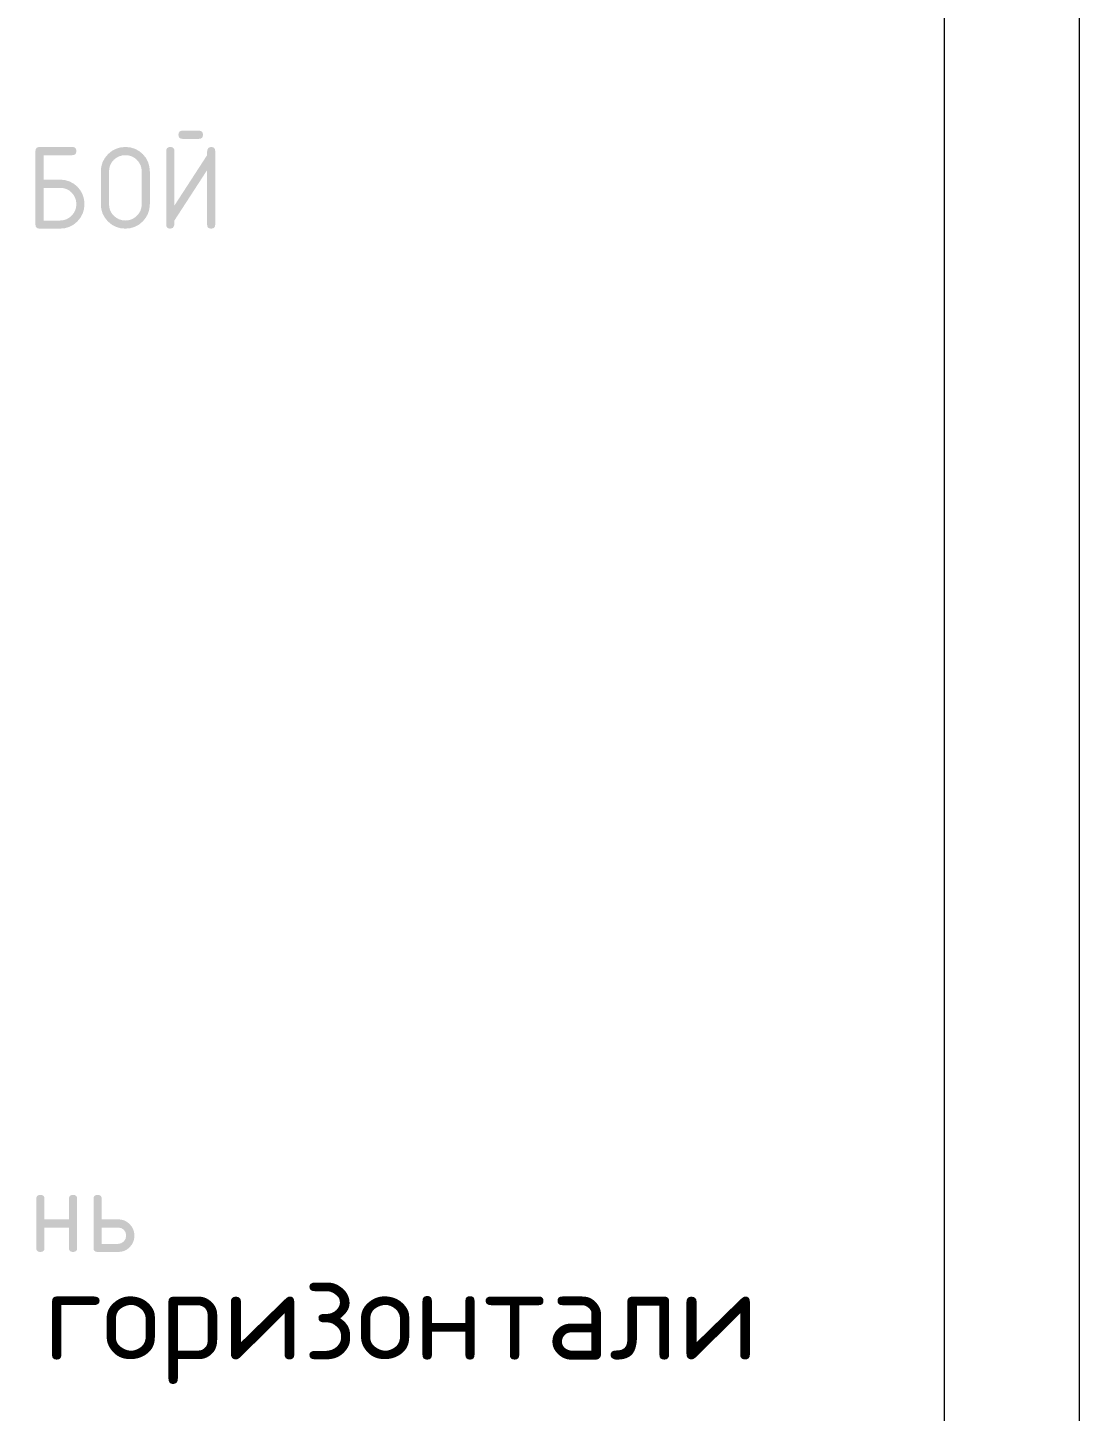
# Model space of a CAD drawing. Header units: millimetres. Extents: x -546 to 1681, y -650 to 1730.
# Drawn here: x 1150.1 to 1189.1, y 366.2 to 417.5 of the extents above; entities that cross this region are included whole.
import ezdxf

# ---------------------------------------------------------------- set-up
doc = ezdxf.new("R2010")
doc.units = ezdxf.units.MM

msp = doc.modelspace()

# ---------------------------------------------------------------- hatches: boundary and pattern name
h = msp.add_hatch(color=7)
h.paths.add_polyline_path([(1156.932, 413.095), (1156.997, 413.085), (1157.043, 413.057), (1157.071, 413.009), (1157.081, 412.943), (1157.081, 410.216), (1157.071, 410.15), (1157.043, 410.104), (1156.997, 410.077), (1156.932, 410.068), (1156.866, 410.077), (1156.818, 410.104), (1156.79, 410.15), (1156.78, 410.216), (1156.78, 412.235), (1155.569, 410.368), (1155.566, 410.239), (1155.557, 410.169), (1155.509, 410.093), (1155.417, 410.068), (1155.35, 410.077), (1155.303, 410.104), (1155.274, 410.15), (1155.264, 410.216), (1155.264, 412.943), (1155.274, 413.009), (1155.303, 413.057), (1155.35, 413.085), (1155.417, 413.095), (1155.484, 413.085), (1155.531, 413.057), (1155.56, 413.009), (1155.569, 412.943), (1155.569, 410.923), (1156.78, 412.79), (1156.781, 412.921), (1156.789, 412.989), (1156.837, 413.069)])
h.paths.add_polyline_path([(1156.475, 413.395), (1155.87, 413.395), (1155.803, 413.405), (1155.756, 413.433), (1155.727, 413.481), (1155.717, 413.548), (1155.727, 413.614), (1155.756, 413.662), (1155.803, 413.69), (1155.87, 413.7), (1156.475, 413.7), (1156.542, 413.69), (1156.59, 413.662), (1156.618, 413.614), (1156.628, 413.548), (1156.618, 413.481), (1156.59, 413.433), (1156.542, 413.405)])
h = msp.add_hatch(color=7)
h.paths.add_polyline_path([(1152.235, 410.974), (1152.218, 410.793), (1152.168, 410.625), (1152.085, 410.471), (1151.968, 410.33), (1151.83, 410.214), (1151.677, 410.133), (1151.51, 410.084), (1151.329, 410.068), (1150.572, 410.068), (1150.505, 410.077), (1150.457, 410.104), (1150.428, 410.15), (1150.419, 410.216), (1150.419, 412.943), (1150.428, 413.009), (1150.457, 413.057), (1150.505, 413.085), (1150.572, 413.095), (1151.782, 413.095), (1151.849, 413.085), (1151.897, 413.057), (1151.925, 413.009), (1151.935, 412.943), (1151.925, 412.876), (1151.897, 412.828), (1151.849, 412.799), (1151.782, 412.79), (1150.724, 412.79), (1150.724, 411.884), (1151.329, 411.884), (1151.51, 411.868), (1151.678, 411.818), (1151.832, 411.736), (1151.973, 411.622), (1152.087, 411.481), (1152.169, 411.326), (1152.219, 411.157)])
h.paths.add_polyline_path([(1150.724, 411.579), (1150.724, 410.368), (1151.329, 410.368), (1151.451, 410.38), (1151.564, 410.413), (1151.666, 410.469), (1151.757, 410.546), (1151.834, 410.638), (1151.89, 410.739), (1151.924, 410.852), (1151.935, 410.974), (1151.924, 411.096), (1151.89, 411.209), (1151.834, 411.312), (1151.757, 411.406), (1151.666, 411.483), (1151.564, 411.537), (1151.451, 411.569), (1151.329, 411.579)])
h = msp.add_hatch(color=7)
h.paths.add_polyline_path([(1154.357, 410.974), (1154.357, 412.185), (1154.346, 412.307), (1154.313, 412.419), (1154.257, 412.523), (1154.179, 412.616), (1154.088, 412.692), (1153.986, 412.746), (1153.874, 412.779), (1153.752, 412.79), (1153.63, 412.779), (1153.517, 412.746), (1153.414, 412.692), (1153.32, 412.616), (1153.243, 412.523), (1153.189, 412.419), (1153.157, 412.307), (1153.146, 412.185), (1153.146, 410.974), (1153.157, 410.852), (1153.189, 410.739), (1153.243, 410.638), (1153.32, 410.546), (1153.414, 410.469), (1153.517, 410.413), (1153.63, 410.38), (1153.752, 410.368), (1153.874, 410.38), (1153.986, 410.413), (1154.088, 410.469), (1154.179, 410.546), (1154.257, 410.638), (1154.313, 410.739), (1154.346, 410.852)])
h.paths.add_polyline_path([(1154.658, 410.974), (1154.641, 410.793), (1154.591, 410.625), (1154.508, 410.471), (1154.391, 410.33), (1154.253, 410.214), (1154.1, 410.133), (1153.933, 410.084), (1153.752, 410.068), (1153.569, 410.084), (1153.402, 410.133), (1153.248, 410.214), (1153.108, 410.33), (1152.992, 410.471), (1152.908, 410.625), (1152.858, 410.793), (1152.842, 410.974), (1152.842, 412.185), (1152.858, 412.367), (1152.908, 412.535), (1152.992, 412.688), (1153.108, 412.828), (1153.248, 412.945), (1153.402, 413.028), (1153.569, 413.078), (1153.752, 413.095), (1153.933, 413.078), (1154.101, 413.029), (1154.255, 412.947), (1154.396, 412.832), (1154.51, 412.692), (1154.592, 412.537), (1154.641, 412.368), (1154.658, 412.185)])
h = msp.add_hatch(color=7)
h.dxf.hatch_style = 2
h.paths.add_polyline_path([(1150.753, 373.033), (1150.753, 372.275), (1150.744, 372.209), (1150.715, 372.163), (1150.668, 372.135), (1150.601, 372.127), (1150.534, 372.135), (1150.486, 372.163), (1150.458, 372.209), (1150.448, 372.275), (1150.448, 374.095), (1150.458, 374.159), (1150.486, 374.206), (1150.534, 374.234), (1150.601, 374.243), (1150.668, 374.234), (1150.715, 374.206), (1150.744, 374.159), (1150.753, 374.095), (1150.753, 373.337), (1151.659, 373.337), (1151.659, 374.095), (1151.669, 374.159), (1151.697, 374.206), (1151.745, 374.234), (1151.811, 374.243), (1151.878, 374.234), (1151.926, 374.206), (1151.955, 374.159), (1151.964, 374.095), (1151.964, 372.275), (1151.955, 372.209), (1151.926, 372.163), (1151.878, 372.135), (1151.811, 372.127), (1151.745, 372.135), (1151.697, 372.163), (1151.669, 372.209), (1151.659, 372.275), (1151.659, 373.033)])
h = msp.add_hatch(color=7)
h.paths.add_polyline_path([(1154.086, 372.732), (1154.075, 372.61), (1154.041, 372.497), (1153.986, 372.394), (1153.908, 372.3), (1153.817, 372.223), (1153.715, 372.169), (1153.602, 372.137), (1153.48, 372.127), (1152.723, 372.127), (1152.656, 372.135), (1152.608, 372.163), (1152.579, 372.209), (1152.57, 372.275), (1152.57, 374.095), (1152.579, 374.159), (1152.608, 374.206), (1152.656, 374.234), (1152.723, 374.243), (1152.789, 374.234), (1152.837, 374.206), (1152.865, 374.159), (1152.875, 374.095), (1152.875, 373.337), (1153.48, 373.337), (1153.602, 373.326), (1153.715, 373.293), (1153.817, 373.237), (1153.908, 373.16), (1153.986, 373.068), (1154.041, 372.966), (1154.075, 372.854)])
h.paths.add_polyline_path([(1153.781, 372.732), (1153.759, 372.849), (1153.696, 372.948), (1153.598, 373.011), (1153.48, 373.033), (1152.875, 373.033), (1152.875, 372.427), (1153.48, 372.427), (1153.596, 372.449), (1153.692, 372.516), (1153.759, 372.615)])

# ---------------------------------------------------------------- linework, layer by layer
at = {"color": 7, "lineweight": 0}
for p, q in [((1189.107, 840.985), (1189.107, -0.007)), ((1184.112, 4.989), (1184.112, 588.936))]:
    msp.add_line(p, q, dxfattribs=at)
msp.add_lwpolyline([(1184.112, 4.989), (1184.112, 835.99)], dxfattribs=at)

# ---------------------------------------------------------------- texts
at = {"color": 7, "insert": (1117.473, 371.466), "char_height": 3.32992, "attachment_point": 1}
msp.add_mtext('\\A1;{\\fISOCPEUR|b0|i0|c204|p34;. Раскладка по горизонтали }', dxfattribs=at)

doc.saveas('drawing.dxf')
